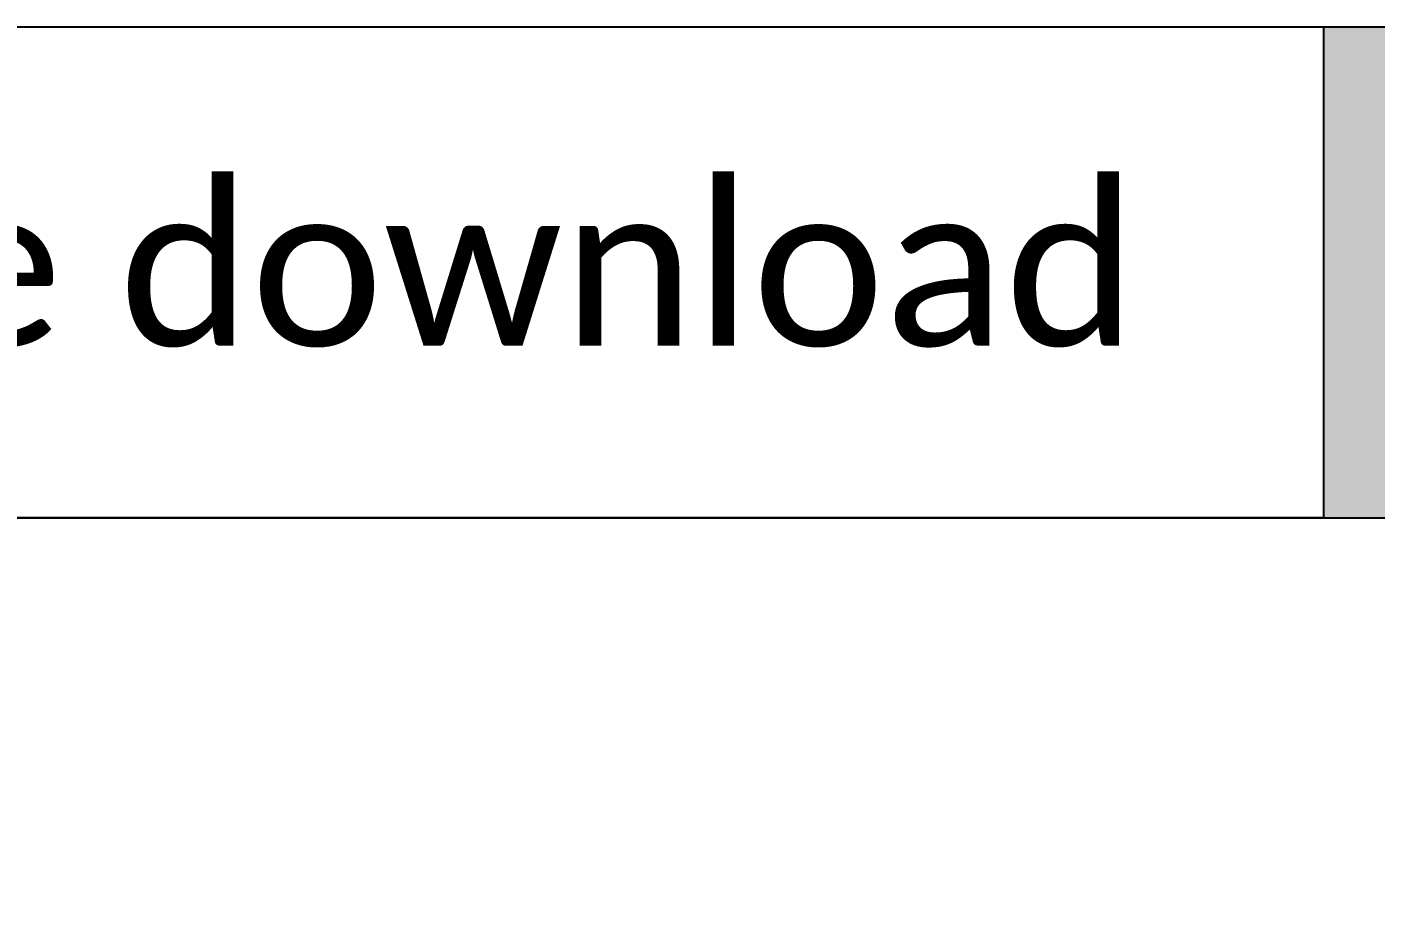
# Model space of a CAD drawing. Header units: feet. Extents: x 36275 to 37218, y -947 to -334.
# Drawn here: x 36831 to 36921.2, y -394 to -334.2 of the extents above; entities that cross this region are included whole.
import ezdxf

# ---------------------------------------------------------------- set-up
doc = ezdxf.new("R2010")
doc.units = ezdxf.units.FT
doc.header["$MEASUREMENT"] = 0
doc.layers.add('PinCAD.com', color=7, linetype='Continuous')
doc.styles.add('iso', font='iso.shx')

msp = doc.modelspace()

# ---------------------------------------------------------------- hatches: boundary and pattern name
at = {"layer": 'PinCAD.com'}
h = msp.add_hatch(color=8, dxfattribs=at)
h.dxf.hatch_style = 1
h.paths.add_polyline_path([(37185.64769307408, -367.0631018517267), (37185.64769307408, -914.0938615823969), (36848.04717920101, -914.0938615823969), (36848.04717920101, -946.9454245496473), (37218.49925604133, -946.9454245496474), (37218.49925604133, -334.2115388844763), (36917.71697500041, -334.2115388844763), (36917.71697500041, -367.0631018517267)])
h.paths.add_polyline_path([(36591.25322603569, -367.0631018517267), (36591.25322603569, -334.2115388844763), (36274.56039979382, -334.2115388844763), (36274.56039979382, -946.9454245496472), (36637.7119271899, -946.9454245496473), (36637.7119271899, -914.0938615823969), (36307.41196276107, -914.0938615823969), (36307.41196276107, -367.0631018517267)])

# ---------------------------------------------------------------- linework, layer by layer
for points in [[(36274.56039979382, -334.2115388844763), (37218.49925604133, -334.2115388844763), (37218.49925604133, -946.9454245496473), (36274.56039979382, -946.9454245496473)], [(36591.25322603569, -334.2115388844763), (36917.71697500041, -334.2115388844763), (36917.71697500041, -367.0631018517267), (36591.25322603569, -367.0631018517267)], [(36307.41196276107, -367.0631018517267), (37185.64769307408, -367.0631018517267), (37185.64769307408, -914.0938615823969), (36307.41196276107, -914.0938615823969)]]:
    msp.add_lwpolyline(points, close=True, dxfattribs=at)

# ---------------------------------------------------------------- texts
at = {"layer": 'PinCAD.com', "linetype": 'Continuous', "insert": (36614.71900515356, -344.7683009121412), "char_height": 11.76013143001176, "attachment_point": 1, "style": 'iso'}
msp.add_mtext_dynamic_manual_height_columns('{\\fCalibri|b0|i0|c0|p34;\\H0.91667x;\\C0;4 bedroom house plans pdf free download}', width=362.2231059387407, gutter_width=58.8006571500588, heights=[0], dxfattribs=at)

doc.saveas('drawing.dxf')
